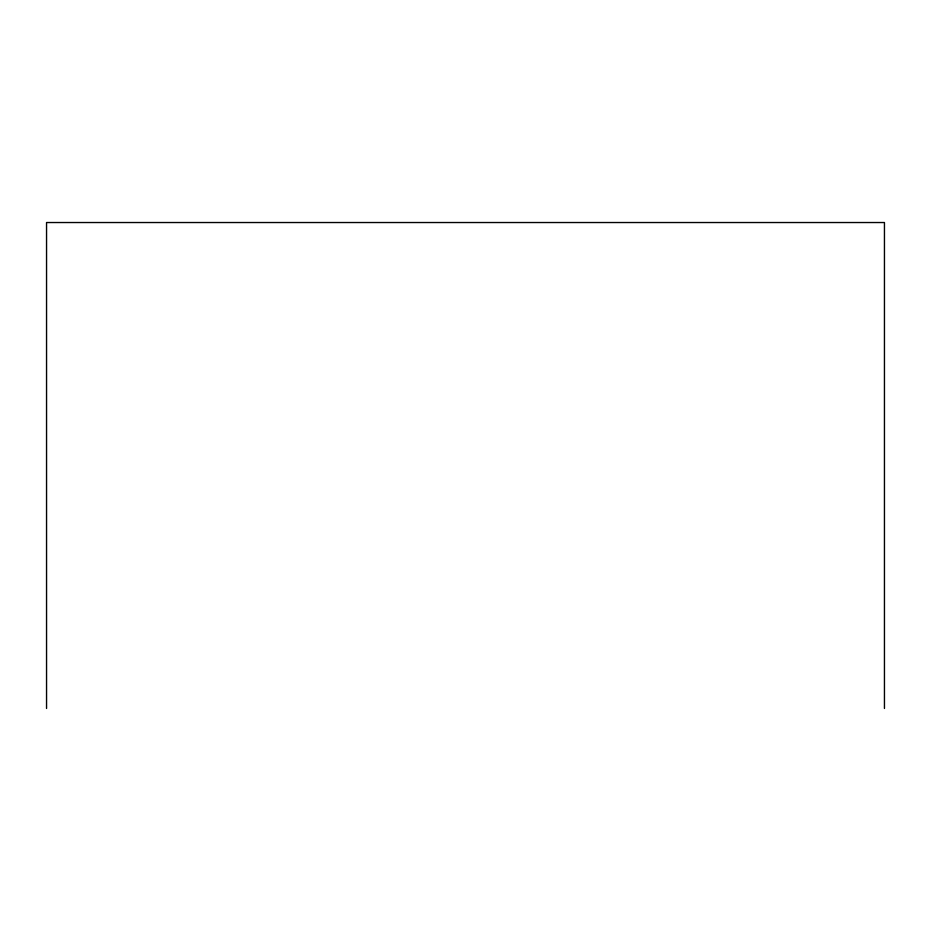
<?xml version="1.0" encoding="UTF-8"?>
<svg xmlns="http://www.w3.org/2000/svg" width="931" height="931" viewBox="0 0 931 931"><rect width="100%" height="100%" fill="white"/><g stroke="black" fill="none" stroke-linecap="round" stroke-linejoin="round"><path stroke-width="1.4" d="M884.45 708.468L884.45 222.532L46.55 222.532L46.55 708.468"/></g></svg>
